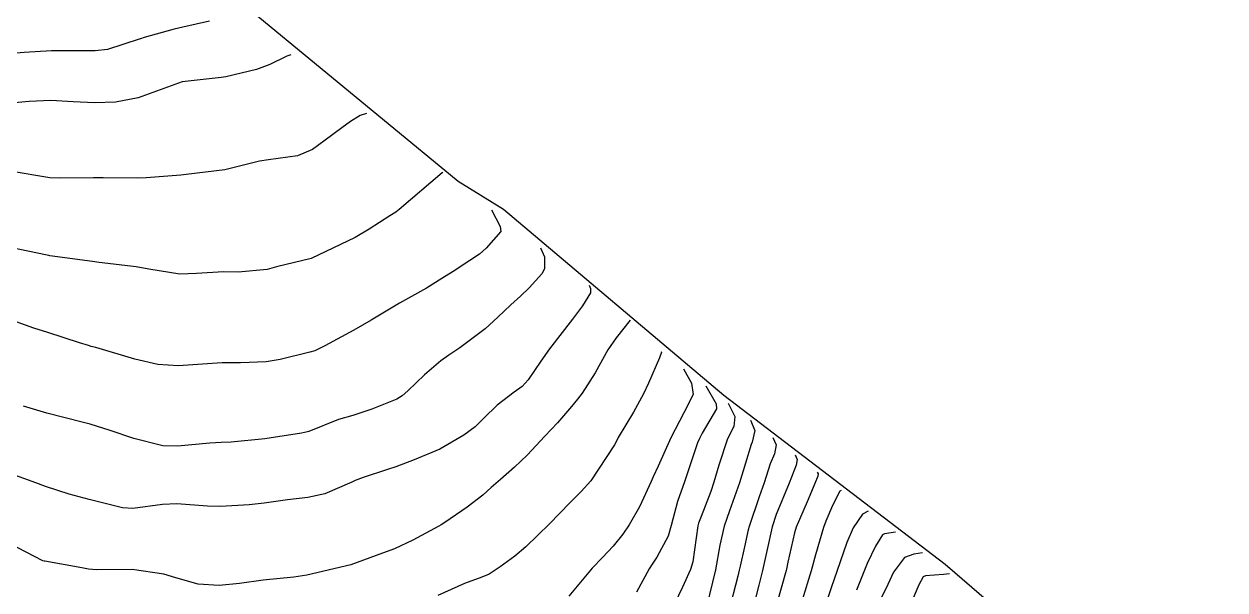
# Model space of a CAD drawing. Header units: metres. Extents: x 318500 to 325275, y 7408834 to 7428799.
# Drawn here: x 322456.4 to 322511.4, y 7422301.2 to 7422327.1 of the extents above; entities that cross this region are included whole.
import ezdxf

# ---------------------------------------------------------------- set-up
doc = ezdxf.new("R2010")
doc.units = ezdxf.units.M
doc.header["$MEASUREMENT"] = 0
for name, color, linetype in [('Area', 45, 'Continuous'), ('Curvas de Nivel 1m', 11, 'Continuous'), ('Curvas de Nivel 5m', 15, 'Continuous'), ('Vias Primárias', 230, 'Continuous')]:
    doc.layers.add(name, color=color, linetype=linetype)

msp = doc.modelspace()

# ---------------------------------------------------------------- linework, layer by layer
at = {"layer": 'Area'}
msp.add_lwpolyline([(322465.847, 7422328.513), (322476.306, 7422319.889), (322478.388, 7422318.605), (322488.464, 7422310.083), (322498.589, 7422302.351), (322501.37, 7422299.96), (322501.89, 7422299.551), (322509.418, 7422294.309), (322516.441, 7422288.995)], dxfattribs=at)
at = {"layer": 'Curvas de Nivel 1m', "flags": 128}
for points, elevation in [([(322464.924, 7422327.21), (322463.718, 7422326.931), (322463.313, 7422326.839), (322461.936, 7422326.457), (322461.767, 7422326.402), (322461.709, 7422326.378), (322460.262, 7422325.914), (322459.7, 7422325.845), (322458.35, 7422325.85), (322457.7, 7422325.847), (322456.457, 7422325.77), (322455.697, 7422325.705), (322454.527, 7422325.722), (322453.699, 7422325.81), (322452.266, 7422326.017), (322451.703, 7422326.148), (322450.281, 7422326.611), (322449.713, 7422326.796), (322449.459, 7422326.877), (322447.723, 7422327.475)], 791), ([(322472.12, 7422322.98), (322471.821, 7422322.882), (322471.376, 7422322.611), (322470.981, 7422322.33), (322470.227, 7422321.766), (322469.645, 7422321.327), (322468.961, 7422321.04), (322467.637, 7422320.861), (322467.222, 7422320.798), (322465.63, 7422320.4), (322463.867, 7422320.186), (322463.626, 7422320.16), (322462.037, 7422320.041), (322461.623, 7422320.025), (322460.065, 7422320.034), (322459.623, 7422320.041), (322458.111, 7422320.014), (322457.623, 7422320.042), (322455.818, 7422320.346)], 789), ([(322475.6, 7422320.3), (322475.57, 7422320.271), (322473.613, 7422318.581), (322473.45, 7422318.463), (322473.188, 7422318.304), (322472.233, 7422317.682), (322471.595, 7422317.301), (322469.58, 7422316.35), (322467.991, 7422315.957), (322467.572, 7422315.846), (322466.243, 7422315.72), (322465.57, 7422315.738), (322464.333, 7422315.654), (322463.568, 7422315.627), (322462.162, 7422315.86), (322461.573, 7422315.969), (322459.886, 7422316.166), (322459.576, 7422316.206), (322457.62, 7422316.469), (322457.579, 7422316.475), (322457.424, 7422316.512), (322455.88, 7422316.832)], 788), ([(322477.84, 7422318.57), (322478.235, 7422317.811), (322478.256, 7422317.578), (322477.589, 7422316.817), (322477.281, 7422316.548), (322476.847, 7422316.251), (322476.079, 7422315.756), (322475.567, 7422315.427), (322474.854, 7422314.987), (322473.624, 7422314.299), (322473.55, 7422314.258), (322472.325, 7422313.529), (322471.538, 7422313.071), (322470.211, 7422312.34), (322469.748, 7422312.125), (322469.526, 7422312.051), (322468.164, 7422311.726), (322467.519, 7422311.615), (322466.345, 7422311.564), (322465.517, 7422311.563), (322464.613, 7422311.51), (322463.51, 7422311.435), (322462.561, 7422311.495), (322461.513, 7422311.74), (322459.731, 7422312.264), (322459.518, 7422312.321), (322459.396, 7422312.359), (322458.978, 7422312.488), (322457.527, 7422312.951), (322456.892, 7422313.157), (322455.537, 7422313.643)], 787), ([(322480.07, 7422316.84), (322480.256, 7422316.423), (322480.259, 7422315.868), (322480.14, 7422315.643), (322479.562, 7422315.001), (322479.158, 7422314.622), (322478.711, 7422314.228), (322478.119, 7422313.66), (322477.539, 7422313.125), (322476.386, 7422312.257), (322475.873, 7422311.916), (322475.521, 7422311.664), (322474.769, 7422311.023), (322474.009, 7422310.292), (322473.741, 7422310.052), (322473.494, 7422309.905), (322472.355, 7422309.443), (322471.483, 7422309.166), (322470.839, 7422308.97), (322469.471, 7422308.426), (322469.415, 7422308.407), (322469.143, 7422308.355), (322467.467, 7422308.097), (322465.918, 7422307.943), (322465.465, 7422307.923), (322464.948, 7422307.891), (322463.463, 7422307.752), (322462.797, 7422307.774), (322461.467, 7422308.114), (322460.382, 7422308.471), (322459.474, 7422308.755), (322459.109, 7422308.852), (322457.481, 7422309.266), (322456.427, 7422309.584)], 786), ([(322484.18, 7422313.52), (322483.536, 7422312.716), (322483.162, 7422312.166), (322482.571, 7422311.117), (322481.985, 7422310.183), (322481.774, 7422309.908), (322481.491, 7422309.564), (322480.849, 7422308.83), (322480.272, 7422308.208), (322479.461, 7422307.351), (322478.887, 7422306.794), (322478.242, 7422306.232), (322477.822, 7422305.859), (322477.439, 7422305.516), (322476.718, 7422304.963), (322475.692, 7422304.266), (322475.525, 7422304.161), (322475.417, 7422304.1), (322474.234, 7422303.461), (322473.401, 7422303.061), (322472.852, 7422302.851), (322471.39, 7422302.32), (322469.385, 7422301.85), (322468.782, 7422301.757), (322467.382, 7422301.627), (322466.297, 7422301.474), (322465.38, 7422301.386), (322464.41, 7422301.444), (322463.383, 7422301.723), (322462.844, 7422301.898), (322461.387, 7422302.116), (322459.763, 7422302.099), (322459.387, 7422302.133), (322459.092, 7422302.189), (322457.39, 7422302.486), (322457.372, 7422302.493), (322457.311, 7422302.511), (322455.404, 7422303.498)], 784), ([(322485.59, 7422312.09), (322485.606, 7422312.062), (322485.525, 7422311.798), (322485.013, 7422310.639), (322484.78, 7422310.147), (322484.327, 7422309.313), (322483.634, 7422308.158), (322483.579, 7422308.049), (322483.467, 7422307.817), (322482.376, 7422306.176), (322481.941, 7422305.684), (322481.435, 7422305.174), (322480.948, 7422304.676), (322480.479, 7422304.204), (322479.946, 7422303.678), (322479.404, 7422303.142), (322478.906, 7422302.717), (322478.233, 7422302.232), (322477.723, 7422301.901), (322477.385, 7422301.759), (322476.595, 7422301.465), (322475.377, 7422300.921)], 783), ([(322486.61, 7422311.3), (322486.988, 7422310.638), (322487.064, 7422310.117), (322486.639, 7422309.274), (322486.043, 7422308.131), (322485.457, 7422306.841), (322485.235, 7422306.359), (322485.133, 7422306.143), (322484.607, 7422304.973), (322484.132, 7422304.153), (322483.838, 7422303.732), (322483.405, 7422303.174), (322482.905, 7422302.659), (322482.433, 7422302.174), (322481.377, 7422300.884)], 782), ([(322487.64, 7422310.52), (322488.105, 7422309.695), (322488.13, 7422309.461), (322487.474, 7422308.345), (322487.347, 7422308.112), (322487.264, 7422307.909), (322486.658, 7422306.122), (322486.344, 7422305.218), (322486.056, 7422304.13), (322485.91, 7422303.635), (322485.398, 7422302.669), (322485.181, 7422302.355), (322485.045, 7422302.143), (322484.461, 7422301.068)], 781), ([(322489.68, 7422308.94), (322489.884, 7422308.475), (322489.756, 7422307.933), (322489.708, 7422307.838), (322489.459, 7422306.984), (322489.174, 7422306.084), (322488.719, 7422304.802), (322488.481, 7422304.094), (322488.286, 7422303.217), (322488.083, 7422302.1), (322487.666, 7422300.399)], 779), ([(322490.7, 7422308.15), (322490.85, 7422307.813), (322490.778, 7422307.406), (322490.588, 7422306.94), (322490.301, 7422306.071), (322490.078, 7422305.436), (322489.619, 7422304.078), (322489.577, 7422303.919), (322489.406, 7422303.152), (322489.21, 7422302.266), (322489.171, 7422302.083), (322489.106, 7422301.803), (322488.662, 7422300.091)], 778), ([(322491.72, 7422307.36), (322491.815, 7422307.151), (322491.779, 7422306.891), (322491.45, 7422306.06), (322490.862, 7422304.632), (322490.681, 7422304.067), (322490.45, 7422303.024), (322490.23, 7422302.072), (322490.061, 7422301.396), (322489.734, 7422300.076)], 777), ([(322492.74, 7422306.57), (322492.782, 7422306.488), (322492.769, 7422306.381), (322492.629, 7422306.042), (322492.281, 7422305.204), (322491.775, 7422304.055), (322491.689, 7422303.783), (322491.396, 7422302.452), (322491.33, 7422302.121), (322491.314, 7422302.061), (322490.881, 7422300.558)], 776), ([(322495.07, 7422304.78), (322494.802, 7422304.644), (322494.379, 7422304.02), (322494.086, 7422303.343), (322493.638, 7422302.026), (322493.383, 7422301.32), (322492.962, 7422300.036)], 774), ([(322496.31, 7422303.82), (322495.81, 7422303.743), (322495.722, 7422303.699), (322495.408, 7422303.182), (322495.022, 7422302.379), (322494.872, 7422302.008), (322494.535, 7422301.166)], 773), ([(322497.55, 7422302.87), (322497.158, 7422302.818), (322496.734, 7422302.656), (322496.23, 7422301.992), (322495.961, 7422301.417), (322495.372, 7422300.221)], 772), ([(322498.79, 7422301.92), (322498.52, 7422301.884), (322497.689, 7422301.826), (322497.587, 7422301.778), (322497.384, 7422301.406), (322496.952, 7422300.407)], 771)]:
    msp.add_lwpolyline(points, dxfattribs=dict(at, elevation=elevation))
at = {"layer": 'Curvas de Nivel 5m', "flags": 128}
for points, elevation in [([(322468.65, 7422325.66), (322468.465, 7422325.602), (322467.693, 7422325.23), (322467.082, 7422324.994), (322465.684, 7422324.653), (322465.465, 7422324.621), (322463.68, 7422324.43), (322461.672, 7422323.705), (322460.634, 7422323.507), (322459.67, 7422323.468), (322458.695, 7422323.519), (322457.671, 7422323.576), (322456.682, 7422323.537), (322455.669, 7422323.441)], 790), ([(322482.3, 7422315.12), (322482.367, 7422314.972), (322482.355, 7422314.78), (322481.993, 7422314.183), (322481.544, 7422313.575), (322480.484, 7422312.206), (322480.088, 7422311.645), (322479.509, 7422310.797), (322479.234, 7422310.493), (322478.877, 7422310.226), (322478.093, 7422309.632), (322477.482, 7422309.031), (322477.081, 7422308.641), (322476.563, 7422308.254), (322475.464, 7422307.623), (322474.301, 7422307.129), (322473.455, 7422306.813), (322473.076, 7422306.682), (322471.956, 7422306.315), (322471.589, 7422306.177), (322471.447, 7422306.108), (322470.21, 7422305.567), (322469.436, 7422305.399), (322468.506, 7422305.292), (322467.432, 7422305.15), (322466.743, 7422305.074), (322465.429, 7422304.989), (322464.834, 7422305.004), (322463.43, 7422305.11), (322462.783, 7422305.087), (322461.427, 7422304.905), (322460.954, 7422304.938), (322459.432, 7422305.31), (322458.505, 7422305.563), (322457.434, 7422305.908), (322456.991, 7422306.072), (322455.723, 7422306.536)], 785), ([(322488.66, 7422309.73), (322488.961, 7422309.108), (322488.915, 7422308.652), (322488.632, 7422308.093), (322488.239, 7422306.879), (322488.004, 7422306.102), (322487.86, 7422305.687), (322487.426, 7422304.535), (322487.307, 7422304.226), (322487.279, 7422304.112), (322487.044, 7422302.467), (322486.939, 7422302.117), (322486.565, 7422301.306), (322486.002, 7422300.131)], 780), ([(322493.83, 7422305.73), (322493.775, 7422305.697), (322493.435, 7422305.042), (322493.129, 7422304.33), (322493.019, 7422304.036), (322492.658, 7422302.784), (322492.459, 7422302.044), (322492.04, 7422300.714)], 775)]:
    msp.add_lwpolyline(points, dxfattribs=dict(at, elevation=elevation))
at = {"layer": 'Vias Primárias'}
for points in [[(323715.644, 7420145.548, 0), (323709.04, 7420132.939)], [(323831.088, 7420001.787, 0), (323833.844, 7420008.443, 0.220888)]]:
    msp.add_lwpolyline(points, format="xyb", dxfattribs=at)

doc.saveas('drawing.dxf')
